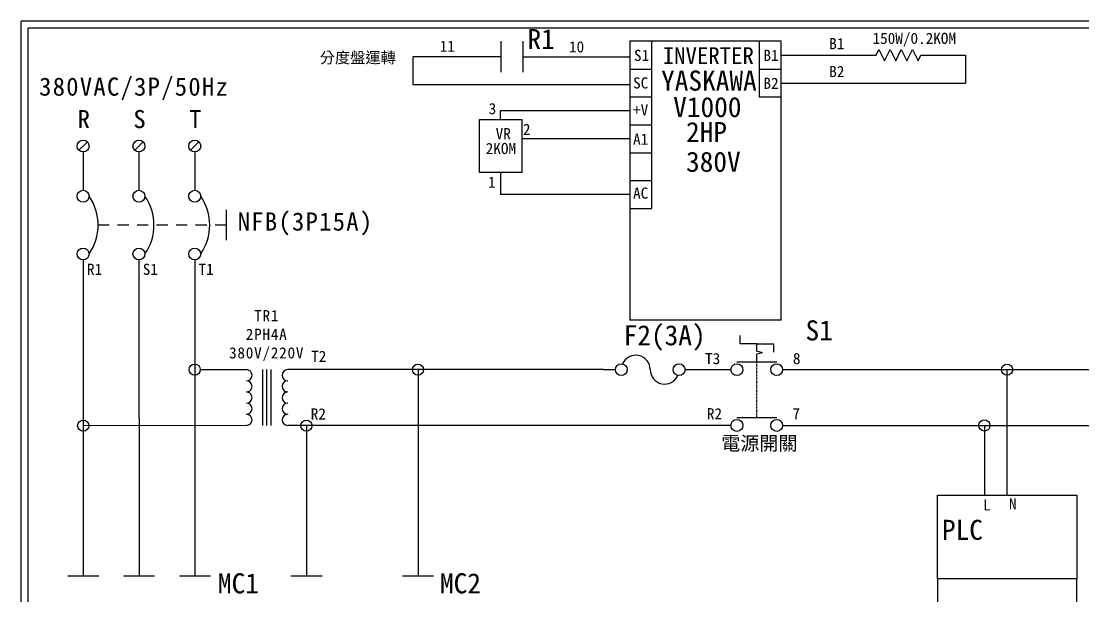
# Model space of a CAD drawing. Extents: x 10 to 297, y 3 to 207.
# Drawn here: x 10 to 200.3, y 103.9 to 207 of the extents above; entities that cross this region are included whole.
import ezdxf

# ---------------------------------------------------------------- set-up
doc = ezdxf.new("R2010")
doc.units = 0
doc.linetypes.add('DASHED', pattern=[0.2, 0.1, -0.1])
doc.linetypes.add('HIDDEN9', pattern=[3.5, 2, -1.5])
doc.layers.get('0').update_dxf_attribs({"linetype": 'CONTINUOUS'})
for name, color, linetype in [('7', 7, 'CONTINUOUS'), ('圖框層', 7, 'CONTINUOUS'), ('標尺寸層', 3, 'CONTINUOUS')]:
    doc.layers.add(name, color=color, linetype=linetype)
doc.styles.add('CNS', font='romanc.shx', dxfattribs={"bigfont": 'chineset.shx'})
doc.styles.add('STSL', font='KAIU.TTF')
doc.styles.add('標楷體', font='KAIU.TTF')

# ---------------------------------------------------------------- blocks, each defined once
blk = doc.blocks.new('FUSE')
at = {"color": 7}
for p, q in [((0, 0), (2.14, 0)), ((14.64, 0), (16.78, 0))]:
    blk.add_line(p, q, dxfattribs=at)
for centre in [(3.21, 0), (13.56, 0)]:
    blk.add_circle(centre, 1.07)
for centre, start, end in [((5.8, 0), 0, 156.116), ((10.98, 0), 180, 336.116)]:
    blk.add_arc(centre, 2.59, start, end, dxfattribs=at)

msp = doc.modelspace()

# ---------------------------------------------------------------- linework, layer by layer
for p, q in [((146.21, 203.39), (119.06, 203.39)), ((119.06, 203.39), (119.06, 153.39)), ((119.06, 203.39), (119.06, 193.39)), ((119.06, 203.39), (119.06, 198.39)), ((123.01, 198.39), (123.01, 203.39)), ((142.26, 203.39), (142.26, 198.39)), ((146.21, 153.39), (146.21, 203.39)), ((146.21, 198.39), (146.21, 203.39)), ((163.24, 200.89), (163.74, 201.89)), ((163.74, 201.89), (164.74, 199.89)), ((164.74, 199.89), (165.74, 201.89)), ((165.74, 201.89), (166.74, 199.89)), ((166.74, 199.89), (167.74, 201.89)), ((167.74, 201.89), (168.74, 199.89)), ((168.74, 199.89), (169.74, 201.89)), ((169.74, 201.89), (170.74, 199.89)), ((95.96, 200.6), (80.19, 200.6)), ((80.19, 200.6), (80.19, 195.6)), ((99.93, 200.6), (119.06, 200.6)), ((146.21, 200.89), (163.24, 200.89)), ((170.74, 199.89), (171.24, 200.89)), ((171.24, 200.89), (179.27, 200.89)), ((179.27, 200.89), (179.27, 195.89)), ((119.06, 198.39), (123.01, 198.39)), ((123.01, 193.39), (123.01, 198.39)), ((142.26, 198.39), (146.21, 198.39)), ((142.26, 198.39), (142.26, 193.39)), ((146.21, 193.39), (146.21, 198.39)), ((80.19, 195.6), (119.06, 195.6)), ((146.21, 195.89), (179.27, 195.89)), ((119.06, 193.39), (123.01, 193.39)), ((123.01, 188.39), (123.01, 193.39)), ((142.26, 193.39), (146.21, 193.39)), ((95.92, 189.34), (95.92, 190.89)), ((119.06, 190.89), (95.92, 190.89)), ((92.12, 189.34), (99.71, 189.34)), ((92.12, 179.87), (92.12, 189.34)), ((99.71, 189.34), (99.71, 179.87)), ((119.06, 188.39), (123.01, 188.39)), ((123.01, 183.39), (123.01, 188.39)), ((21.85, 185.35), (20.34, 183.83)), ((31.85, 185.35), (30.34, 183.83)), ((41.85, 185.35), (40.34, 183.83)), ((119.06, 185.89), (99.71, 185.89)), ((119.06, 183.39), (123.01, 183.39)), ((123.01, 178.39), (123.01, 183.39)), ((99.71, 179.87), (92.12, 179.87)), ((95.92, 179.87), (95.92, 175.89)), ((119.06, 178.39), (123.01, 178.39)), ((123.01, 173.39), (123.01, 178.39)), ((119.06, 175.89), (95.92, 175.89)), ((119.06, 173.39), (123.01, 173.39)), ((21.1, 164.1), (21.13, 107.54)), ((41.1, 164.1), (41.12, 107.54)), ((146.21, 153.39), (119.06, 153.39)), ((138.84, 149.14), (138.84, 150.64)), ((141.84, 149.14), (138.84, 149.14)), ((141.84, 149.14), (144.84, 149.14)), ((144.84, 149.14), (144.84, 147.64)), ((142.84, 147.53), (141.84, 147.8)), ((142.84, 147.53), (141.84, 147.26)), ((81.12, 144.49), (81.12, 107.54)), ((128.99, 144.49), (137.2, 144.49)), ((131.13, 144.49), (137.2, 144.49)), ((146.48, 144.49), (292.33, 144.49)), ((186.71, 122.01), (186.71, 144.49)), ((61.13, 134.49), (61.13, 107.54)), ((146.48, 134.49), (292.33, 134.49)), ((174.21, 122.01), (199.21, 122.01)), ((174.21, 107.01), (174.21, 122.01)), ((199.21, 122.01), (199.21, 107.01)), ((199.21, 107.01), (174.21, 107.01)), ((174.21, 107.01), (174.21, 98.01)), ((199.21, 98.01), (199.21, 107.01))]:
    msp.add_line(p, q)
at = {"color": 7, "linetype": 'HIDDEN9'}
msp.add_line((46.76, 170.41), (23.79, 170.41), dxfattribs=at)
for centre in [(21.1, 184.59), (31.1, 184.59), (41.1, 184.59), (21.1, 175.59), (31.1, 175.59), (41.1, 175.59), (21.1, 165.23), (31.1, 165.23), (41.1, 165.23)]:
    msp.add_circle(centre, 1.07)
at = {"color": 7}
for centre in [(14.74, 170.41), (24.74, 170.41), (34.74, 170.41)]:
    msp.add_arc(centre, 9.05, 325.1286, 34.8714, dxfattribs=at)
at = {"layer": '7'}
for p, q in [((141.84, 147.8), (141.84, 149.14)), ((141.84, 145.92), (141.84, 147.26)), ((138.27, 145.92), (145.41, 145.92)), ((138.27, 135.92), (145.41, 135.92))]:
    msp.add_line(p, q, dxfattribs=at)
at = {"layer": '7', "linetype": 'DASHED'}
msp.add_line((141.84, 135.92), (141.84, 145.92), dxfattribs=at)
at = {"layer": '7'}
for centre in [(138.27, 144.49), (145.41, 144.49), (138.27, 134.49), (145.41, 134.49)]:
    msp.add_circle(centre, 1.07, dxfattribs=at)
at = {"layer": '圖框層', "color": 7}
for p, q in [((297, 206.97), (10, 206.97)), ((10, 3), (10, 206.97)), ((295.75, 205.72), (11.25, 205.72)), ((11.25, 4.25), (11.25, 205.72))]:
    msp.add_line(p, q, dxfattribs=at)
at = {"layer": '標尺寸層', "color": 7}
for p, q in [((95.96, 203.39), (95.96, 197.82)), ((99.93, 203.39), (99.93, 197.82)), ((21.1, 183.52), (21.1, 176.66)), ((31.1, 183.52), (31.1, 176.66)), ((41.1, 183.52), (41.1, 176.66)), ((46.76, 173.14), (46.76, 167.68)), ((21.1, 164.16), (21.1, 164.1)), ((31.1, 164.16), (31.1, 164.1)), ((31.1, 164.1), (31.12, 107.55)), ((41.1, 164.16), (41.1, 164.1)), ((42.1, 144.5), (50.37, 144.49)), ((53.27, 144.49), (53.27, 134.47)), ((53.99, 144.49), (53.99, 134.47)), ((54.76, 144.49), (54.76, 134.47)), ((114.35, 144.49), (57.78, 144.49)), ((50.37, 134.49), (21.12, 134.44)), ((137.2, 134.49), (57.78, 134.49)), ((182.64, 134.52), (182.64, 122.01)), ((18.35, 107.54), (23.92, 107.54)), ((28.33, 107.55), (33.89, 107.55)), ((38.35, 107.54), (43.92, 107.54)), ((58.35, 107.54), (63.92, 107.54)), ((78.35, 107.54), (83.92, 107.54))]:
    msp.add_line(p, q, dxfattribs=at)
for centre in [(41.1, 144.5), (81.11, 144.49), (186.71, 144.49), (21.11, 134.44), (61.12, 134.45), (182.64, 134.49)]:
    msp.add_circle(centre, 1, dxfattribs=at)
for centre, start, end in [((50.37, 143.49), 270, 90), ((57.78, 143.49), 90, 270), ((50.37, 141.49), 270, 90), ((57.78, 141.49), 90, 270), ((50.37, 139.49), 270, 90), ((57.78, 139.49), 90, 270), ((50.37, 137.49), 270, 90), ((57.78, 137.49), 90, 270), ((50.37, 135.49), 270, 90), ((57.78, 135.49), 90, 270)]:
    msp.add_arc(centre, 1, start, end, dxfattribs=at)

# ---------------------------------------------------------------- block references
at = {"color": 7}
msp.add_blockref('FUSE', (114.35, 144.49), dxfattribs=at)

# ---------------------------------------------------------------- texts
at = {"color": 0, "style": '標楷體'}
for s, insert, char_height, width, attachment_point in [('\\pt6.5;{\\T1.1;380VAC/3P/50Hz}', (13.2, 196.87), 3.25, 35.213, 1), ('\\pt6.5;{\\T1.1;R}', (20.1, 191.05), 3.25, 2, 1), ('\\pt6.5;{\\T1.1;S}', (30.1, 191.05), 3.25, 2, 1), ('\\pt6.5;{\\T1.1;T}', (40.1, 191.05), 3.25, 2, 1), ('\\pt6.5;{\\T1.1;NFB(3P15A)}', (60.96, 172.68), 3.25, 24.6072, 2), ('\\pt6.5;{\\T1.1;TR1\\P2PH4A\\P380V/220V}', (53.99, 155.17), 2, 17.6312, 2)]:
    msp.add_mtext(s, dxfattribs=dict(at, insert=insert, char_height=char_height, width=width, attachment_point=attachment_point))
at = {"layer": '圖框層', "color": 4, "style": 'STSL'}
for s, height, p in [('R1', 3.6, (100.73, 201.96)), ('B1', 2, (154.83, 201.95)), ('150W/0.2KOM', 2, (162.59, 202.9)), ('分度盤運轉', 2, (63.5, 199.44)), ('11', 2, (85.02, 201.49)), ('10', 2, (108.18, 201.38)), ('S1', 2, (119.83, 199.84)), ('INVERTER', 3, (124.99, 199.3)), ('B1', 2, (143.03, 199.84)), ('YASKAWA', 3.6, (124.69, 194.52)), ('B2', 2, (154.83, 196.95)), ('SC', 2, (119.67, 194.91)), ('B2', 2, (143.03, 194.84)), ('3', 2, (93.78, 190.29)), ('V1000', 3.6, (126.86, 189.78)), ('+V', 2, (119.67, 190.08)), ('2', 2, (99.92, 186.57)), ('2HP', 3.6, (129.16, 185.3)), ('VR', 2, (95.04, 185.81)), ('A1', 2, (119.67, 184.81)), ('2KOM', 2, (93.26, 183.15)), ('380V', 3.6, (129.16, 179.97)), ('1', 2, (93.68, 177.11)), ('AC', 2, (119.67, 175.15)), ('R1', 2, (21.78, 161.49)), ('S1', 2, (31.78, 161.49)), ('T1', 2, (41.78, 161.49)), ('F2(3A)', 3.6, (117.98, 148.86)), ('S1', 3.6, (150.58, 149.73)), ('T2', 2, (61.97, 145.88)), ('T3', 2, (132.57, 145.48)), ('8', 2, (148.32, 145.48)), ('R2', 2, (61.89, 135.55)), ('R2', 2, (132.9, 135.59)), ('7', 2, (148.23, 135.59)), ('L', 2, (182.41, 119.25)), ('N', 2, (187.05, 119.43)), ('PLC', 3.6, (175.03, 113.97)), ('MC1', 3.6, (45.26, 104.38)), ('MC2', 3.6, (85.06, 104.38))]:
    msp.add_text(s, height=height, dxfattribs=at).set_placement(p)
at = {"layer": '標尺寸層', "color": 7, "insert": (135.49, 132.53), "char_height": 2.5, "width": 14.0847, "attachment_point": 1, "style": 'CNS'}
msp.add_mtext('{\\fDFKai-SB|b0|i0|c136|p65;電源開關}', dxfattribs=at)

doc.saveas('drawing.dxf')
